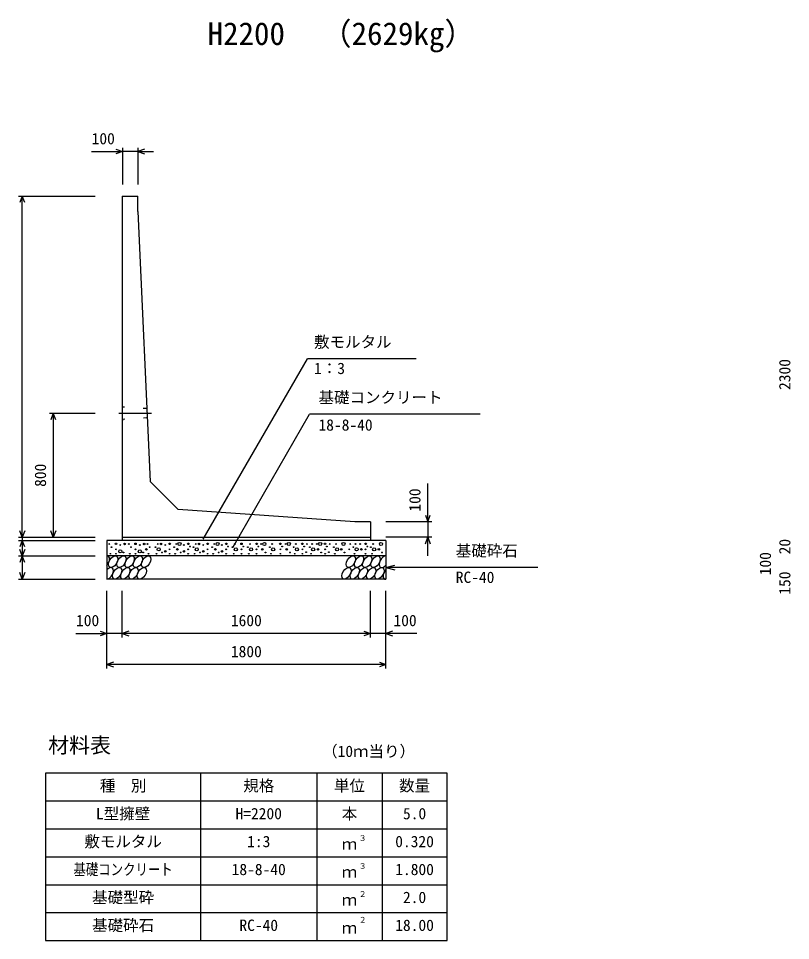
# Model space of a CAD drawing. Units: millimetres, scale not verified. Extents: x -67200 to 67200, y -23760 to 23760.
# Drawn here: x 44693 to 49673, y 2894 to 8840 of the extents above; entities that cross this region are included whole.
import ezdxf
from ezdxf.enums import TextEntityAlignment as Align

# ---------------------------------------------------------------- set-up
doc = ezdxf.new("R2010")
doc.units = ezdxf.units.MM
doc.header["$LTSCALE"] = 80
doc.linetypes.add('CHAIN1', pattern=[8, 5, -1, 1, -1])
doc.linetypes.add('DOTTED', pattern=[1.75, 0.25, -1.5])
for name, color, linetype, lineweight in [('0-0_CENTER', 7, 'CHAIN1', 25), ('0-1_DIM', 7, 'Continuous', 25), ('0-3_HATCH', 6, 'Continuous', 25), ('0-4_HYO', 3, 'Continuous', 25), ('0-5_HYO2', 4, 'Continuous', 25), ('0-6_OUTLINE', 1, 'Continuous', 25), ('0-7_OUTLINE2', 4, 'DOTTED', 25), ('0-8_TXT', 7, 'Continuous', 25)]:
    doc.layers.add(name, color=color, linetype=linetype, lineweight=lineweight)
doc.styles.add('ＭＳ ゴシック', font='')
doc.styles.get('ＭＳ ゴシック').set_extended_font_data('MS Gothic')

msp = doc.modelspace()

# ---------------------------------------------------------------- linework, layer by layer
at = {"layer": '0-0_CENTER'}
msp.add_line((45341.34, 6294.21), (45550.86, 6294.21), dxfattribs=at)
at = {"layer": '0-1_DIM'}
for p, q in [((45164.56, 7981.1), (45364.11, 7981.1)), ((45364.11, 8006.1), (45364.11, 7769.21)), ((45464.11, 7981.1), (45364.11, 7981.1)), ((45464.11, 8006.1), (45464.11, 7769.21)), ((45464.11, 7981.1), (45564.11, 7981.1)), ((44693.39, 7694.21), (45188.39, 7694.21)), ((44718.39, 5494.21), (44718.39, 7694.21)), ((45885.54, 5482.31), (46556.81, 6644.99)), ((47259.22, 6644.99), (46556.81, 6644.99)), ((44893.39, 6294.21), (45188.39, 6294.21)), ((44918.39, 6294.21), (44918.39, 5494.21)), ((46075.02, 5427.92), (46571.29, 6287.48)), ((47670.83, 6287.48), (46571.29, 6287.48)), ((47333.39, 5594.21), (47333.39, 5841.9)), ((47358.39, 5594.21), (47063.39, 5594.21)), ((47333.39, 5594.21), (47333.39, 5494.21)), ((44693.39, 5494.21), (45188.39, 5494.21)), ((44693.39, 5474.21), (45188.39, 5474.21)), ((44718.39, 5494.21), (44718.39, 5474.21)), ((44718.39, 5474.21), (44718.39, 5374.21)), ((47358.39, 5494.21), (47063.39, 5494.21)), ((47333.39, 5374.21), (47333.39, 5494.21)), ((44693.39, 5374.21), (45188.39, 5374.21)), ((44718.39, 5374.21), (44718.39, 5224.21)), ((47063.39, 5299.21), (47121.35, 5314.74)), ((48043.71, 5299.21), (47063.39, 5299.21)), ((47063.39, 5299.21), (47121.35, 5283.68)), ((44693.39, 5224.21), (45188.39, 5224.21)), ((45263.39, 4649.21), (45263.39, 5149.21)), ((45363.39, 4849.21), (45363.39, 5149.21)), ((46963.39, 4849.21), (46963.39, 5149.21)), ((46963.39, 4849.21), (46963.39, 5149.21)), ((47063.39, 4649.21), (47063.39, 5149.21)), ((45063.85, 4874.21), (45263.39, 4874.21)), ((45363.39, 4874.21), (45263.39, 4874.21)), ((46963.39, 4874.21), (45363.39, 4874.21)), ((47063.39, 4874.21), (46963.39, 4874.21)), ((47262.94, 4874.21), (47063.39, 4874.21)), ((47063.39, 4674.21), (45263.39, 4674.21))]:
    msp.add_line(p, q, dxfattribs=at)
for points in [[(45321.82, 7996.49), (45364.11, 7981.1), (45321.82, 7965.71)], [(45506.39, 7996.49), (45464.11, 7981.1), (45506.39, 7965.71)], [(44733.78, 7651.92), (44718.39, 7694.21), (44703, 7651.92)], [(44933.78, 6251.92), (44918.39, 6294.21), (44903, 6251.92)], [(47318, 5636.49), (47333.39, 5594.21), (47348.78, 5636.49)], [(44733.78, 5536.49), (44718.39, 5494.21), (44703, 5536.49)], [(44933.78, 5536.49), (44918.39, 5494.21), (44903, 5536.49)], [(44733.78, 5431.92), (44718.39, 5474.21), (44703, 5431.92)], [(47318, 5451.92), (47333.39, 5494.21), (47348.78, 5451.92)], [(44733.78, 5416.49), (44718.39, 5374.21), (44703, 5416.49)], [(44733.78, 5331.92), (44718.39, 5374.21), (44703, 5331.92)], [(44733.78, 5266.49), (44718.39, 5224.21), (44703, 5266.49)], [(45221.11, 4889.6), (45263.39, 4874.21), (45221.11, 4858.82)], [(45405.68, 4889.6), (45363.39, 4874.21), (45405.68, 4858.82)], [(46921.11, 4889.6), (46963.39, 4874.21), (46921.11, 4858.82)], [(47105.68, 4889.6), (47063.39, 4874.21), (47105.68, 4858.82)], [(45305.68, 4689.6), (45263.39, 4674.21), (45305.68, 4658.82)], [(47021.11, 4689.6), (47063.39, 4674.21), (47021.11, 4658.82)]]:
    msp.add_lwpolyline(points, dxfattribs=at)
at = {"layer": '0-3_HATCH'}
for centre, radius in [((45279.36, 5451.38), 2.5), ((45293.38, 5430.37), 2.5), ((45322.25, 5452.26), 5), ((45322.25, 5416.37), 2.5), ((45350.29, 5403.23), 10), ((45350.29, 5444.38), 2.5), ((45378.33, 5451.38), 5), ((45405.47, 5451.38), 2.5), ((45419.48, 5430.37), 2.5), ((45448.36, 5452.26), 5), ((45448.36, 5416.37), 2.5), ((45476.4, 5403.23), 10), ((45476.4, 5444.38), 2.5), ((45504.43, 5451.38), 5), ((45518.45, 5416.37), 5), ((45525.47, 5451.38), 2.5), ((45539.48, 5430.37), 2.5), ((45577.3, 5430.37), 2.5), ((45598.33, 5416.37), 10), ((45591.32, 5451.38), 2.5), ((45612.35, 5451.38), 5), ((45640.39, 5444.38), 2.5), ((45668.43, 5452.26), 5), ((45668.43, 5416.37), 2.5), ((45697.3, 5430.37), 2.5), ((45711.32, 5451.38), 2.5), ((45718.33, 5416.37), 5), ((45732.35, 5451.38), 10), ((45760.39, 5444.38), 2.5), ((45788.43, 5452.26), 5), ((45788.43, 5416.37), 2.5), ((45799.77, 5434.69), 2.5), ((45822.53, 5430.37), 2.5), ((45843.56, 5416.37), 10), ((45836.54, 5451.38), 2.5), ((45857.58, 5451.38), 5), ((45885.61, 5444.38), 2.5), ((45913.65, 5452.26), 5), ((45913.65, 5416.37), 2.5), ((45942.53, 5430.37), 2.5), ((45956.54, 5451.38), 2.5), ((45963.56, 5416.37), 5), ((45977.58, 5451.38), 10), ((46005.61, 5444.38), 2.5), ((46033.65, 5452.26), 5), ((46033.65, 5416.37), 2.5), ((46044.99, 5434.69), 2.5), ((46074.45, 5430.37), 2.5), ((46095.48, 5416.37), 10), ((46088.47, 5451.38), 2.5), ((46132.09, 5452.26), 5), ((46132.09, 5416.37), 2.5), ((46143.43, 5434.69), 2.5), ((46172.89, 5430.37), 2.5), ((46193.92, 5416.37), 10), ((46186.91, 5451.38), 2.5), ((46229.08, 5452.26), 5), ((46229.08, 5416.37), 2.5), ((46240.42, 5434.69), 2.5), ((46258.78, 5451.38), 2.5), ((46265.79, 5416.37), 5), ((46279.81, 5451.38), 10), ((46315.16, 5430.37), 2.5), ((46336.19, 5416.37), 10), ((46329.18, 5451.38), 2.5), ((46382.47, 5452.26), 5), ((46382.47, 5416.37), 2.5), ((46393.81, 5434.69), 2.5), ((46416.44, 5451.38), 2.5), ((46423.45, 5416.37), 5), ((46437.47, 5451.38), 10), ((46468.14, 5430.37), 2.5), ((46489.17, 5416.37), 10), ((46482.15, 5451.38), 2.5), ((46524.33, 5452.26), 5), ((46524.33, 5416.37), 2.5), ((46535.67, 5434.69), 2.5), ((46554.03, 5451.38), 2.5), ((46573.26, 5430.37), 2.5), ((46594.29, 5416.37), 10), ((46587.28, 5451.38), 2.5), ((46618.07, 5451.38), 2.5), ((46625.08, 5416.37), 5), ((46639.1, 5451.38), 10), ((46670.86, 5452.26), 5), ((46670.86, 5416.37), 2.5), ((46682.2, 5434.69), 2.5), ((46700.56, 5451.38), 2.5), ((46727.56, 5430.37), 2.5), ((46748.59, 5416.37), 10), ((46741.57, 5451.38), 2.5), ((46775.71, 5416.37), 5), ((46789.73, 5451.38), 10), ((46827.39, 5416.37), 2.5), ((46833.82, 5451.38), 2.5), ((46853.05, 5430.37), 2.5), ((46874.08, 5416.37), 10), ((46867.07, 5451.38), 2.5), ((46897.86, 5451.38), 2.5), ((46904.87, 5416.37), 5), ((46932.27, 5452.26), 5), ((46932.27, 5416.37), 2.5), ((46943.61, 5434.69), 2.5), ((46966.73, 5430.37), 2.5), ((46987.76, 5416.37), 10), ((46980.74, 5451.38), 2.5), ((47017.36, 5416.37), 5), ((47031.38, 5451.38), 10), ((45286.37, 5388.35), 2.5), ((45322.25, 5388.35), 2.5), ((45371.32, 5396.23), 2.5), ((45412.47, 5388.35), 2.5), ((45448.36, 5388.35), 2.5), ((45497.43, 5396.23), 2.5), ((45532.47, 5388.35), 2.5), ((45584.31, 5388.35), 2.5), ((45619.36, 5396.23), 2.5), ((45640.39, 5403.23), 5), ((45668.43, 5388.35), 2.5), ((45704.31, 5388.35), 2.5), ((45739.36, 5396.23), 2.5), ((45760.39, 5403.23), 5), ((45788.43, 5388.35), 2.5), ((45829.54, 5388.35), 2.5), ((45864.58, 5396.23), 2.5), ((45885.61, 5403.23), 5), ((45913.65, 5388.35), 2.5), ((45949.54, 5388.35), 2.5), ((45984.58, 5396.23), 2.5), ((46005.61, 5403.23), 5), ((46033.65, 5388.35), 2.5), ((46081.46, 5388.35), 2.5), ((46132.09, 5388.35), 2.5), ((46179.9, 5388.35), 2.5), ((46229.08, 5388.35), 2.5), ((46286.82, 5396.23), 2.5), ((46322.17, 5388.35), 2.5), ((46382.47, 5388.35), 2.5), ((46444.48, 5396.23), 2.5), ((46475.15, 5388.35), 2.5), ((46524.33, 5388.35), 2.5), ((46548.99, 5398.02), 2.5), ((46580.27, 5388.35), 2.5), ((46646.11, 5396.23), 2.5), ((46670.86, 5388.35), 2.5), ((46695.52, 5398.02), 2.5), ((46734.57, 5388.35), 2.5), ((46796.74, 5396.23), 2.5), ((46860.06, 5388.35), 2.5), ((46932.27, 5388.35), 2.5), ((46973.74, 5388.35), 2.5), ((47038.39, 5396.23), 2.5)]:
    msp.add_circle(centre, radius, dxfattribs=at)
for centre, start_param, end_param in [((45251.03, 5336.7), 4.385593, 6.6745444), ((47049.53, 5336.7), 0.3357715, 4.4411806), ((45276.35, 5261.71), 3.5111464, 7.548991), ((47074.85, 5261.71), 1.2110787, 3.5658734)]:
    msp.add_ellipse(centre, major_axis=(21.81, 35.31), ratio=0.5792, start_param=start_param, end_param=end_param, dxfattribs=at)
for centre in [(45304.24, 5336.7), (45357.45, 5336.7), (45410.65, 5336.7), (45463.86, 5336.7), (45517.07, 5336.7), (46836.7, 5336.7), (46889.91, 5336.7), (46943.12, 5336.7), (46996.33, 5336.7), (45329.56, 5261.71), (45382.77, 5261.71), (45435.98, 5261.71), (45489.18, 5261.71), (46808.81, 5261.71), (46862.02, 5261.71), (46915.23, 5261.71), (46968.44, 5261.71), (47021.65, 5261.71)]:
    msp.add_ellipse(centre, major_axis=(21.81, 35.31), ratio=0.5792, dxfattribs=at)
at = {"layer": '0-4_HYO'}
for p, q in [((45868.39, 3974.21), (45868.39, 2894.21)), ((46618.39, 3974.21), (46618.39, 2894.21)), ((47038.39, 3974.21), (47038.39, 2894.21)), ((44868.39, 3794.21), (47458.39, 3794.21))]:
    msp.add_line(p, q, dxfattribs=at)
msp.add_lwpolyline([(44868.39, 2894.21), (47458.39, 2894.21), (47458.39, 3974.21), (44868.39, 3974.21)], close=True, dxfattribs=at)
at = {"layer": '0-5_HYO2'}
for p, q in [((44868.39, 3614.21), (47458.39, 3614.21)), ((44868.39, 3434.21), (47458.39, 3434.21)), ((44868.39, 3254.21), (47458.39, 3254.21)), ((44868.39, 3074.21), (47458.39, 3074.21))]:
    msp.add_line(p, q, dxfattribs=at)
at = {"layer": '0-6_OUTLINE'}
for p, q in [((45363.39, 7694.21), (45463.39, 7694.21)), ((45363.39, 7694.21), (45363.39, 5474.21)), ((45463.39, 7594.21), (45463.39, 7694.21)), ((45463.39, 7594.21), (45543.39, 5854.21)), ((46963.39, 5594.21), (46863.39, 5594.21)), ((46963.39, 5594.21), (46963.39, 5474.21)), ((45363.39, 5494.21), (46963.39, 5494.21)), ((47063.39, 5474.21), (47063.39, 5224.21)), ((47063.39, 5374.21), (45263.39, 5374.21)), ((47063.39, 5224.21), (45263.39, 5224.21))]:
    msp.add_line(p, q, dxfattribs=at)
for points in [[(46863.39, 5594.21), (45723.39, 5674.21), (45543.39, 5854.21)], [(47063.39, 5474.21), (45263.39, 5474.21), (45263.39, 5224.21)]]:
    msp.add_lwpolyline(points, dxfattribs=at)
at = {"layer": '0-7_OUTLINE2'}
for p, q in [((45367.89, 6334.21), (45363.39, 6338.71)), ((45363.39, 6249.71), (45367.89, 6254.21))]:
    msp.add_line(p, q, dxfattribs=at)
for points in [[(45521.58, 6328.71), (45517.28, 6324.21), (45367.89, 6334.21)], [(45524.75, 6259.71), (45520.04, 6264.21), (45367.89, 6254.21)]]:
    msp.add_lwpolyline(points, dxfattribs=at)

# ---------------------------------------------------------------- texts
at = {"layer": '0-1_DIM', "style": 'ＭＳ ゴシック'}
for s, p in [('100', (45165.47, 8006.1)), ('敷モルタル', (46599.66, 6694.99)), ('1：3', (46599.66, 6524.87)), ('基礎コンクリート', (46628.55, 6337.48)), ('18-8-40', (46628.55, 6159.85)), ('基礎砕石', (47513.65, 5349.21)), ('RC-40', (47513.65, 5177.83)), ('100', (45064.75, 4899.21)), ('1600', (46063.39, 4899.21)), ('100', (47112.03, 4899.21)), ('1800', (46063.39, 4699.21))]:
    msp.add_text(s, height=73.31, dxfattribs=at).set_placement(p, align=Align.BOTTOM_LEFT)
for s, p in [('2300', (49693.75, 6444.21)), ('800', (44893.39, 5819.21)), ('100', (47308.39, 5659.85)), ('20', (49693.75, 5384.27)), ('100', (49568.75, 5249.21)), ('150', (49693.75, 5124.21))]:
    msp.add_text(s, height=73.31, rotation=90, dxfattribs=at).set_placement(p, align=Align.BOTTOM_LEFT)
at = {"layer": '0-8_TXT', "style": 'ＭＳ ゴシック'}
for s, height, p in [('H2200', 146.6, (45913.39, 8624.45)), ('（2629kg）', 146.6, (46642.01, 8624.45)), ('材料表', 98.97, (44885.06, 4074.21)), ('（10ｍ当り）', 73.31, (46651.72, 4055.87)), ('種\u3000別', 73.31, (45218.39, 3834.21)), ('規格', 73.31, (46143.39, 3834.21)), ('単位', 73.31, (46728.39, 3834.21)), ('数量', 73.31, (47148.39, 3834.21)), ('L型擁壁', 73.31, (45193.39, 3654.21)), ('H=2200', 73.31, (46093.39, 3654.21)), ('本', 73.31, (46778.39, 3654.21)), ('5.0', 73.31, (47173.39, 3654.21)), ('敷モルタル', 73.31, (45118.39, 3474.21)), ('1:3', 73.31, (46168.39, 3474.21)), ('３', 36.66, (46887.63, 3524.82)), ('0.320', 73.31, (47123.39, 3474.21)), ('ｍ', 73.31, (46778.39, 3457.54)), ('３', 36.66, (46887.63, 3344.82)), ('18-8-40', 73.31, (46068.39, 3294.21)), ('ｍ', 73.31, (46778.39, 3277.54)), ('1.800', 73.31, (47123.39, 3294.21)), ('基礎型砕', 73.31, (45168.39, 3114.21)), ('２', 36.66, (46887.63, 3164.82)), ('ｍ', 73.31, (46778.39, 3097.54)), ('2.0', 73.31, (47173.39, 3114.21)), ('基礎砕石', 73.31, (45168.39, 2934.21)), ('２', 36.66, (46887.63, 2998.15)), ('RC-40', 73.31, (46118.39, 2934.21)), ('ｍ', 73.31, (46778.39, 2917.54)), ('18.00', 73.31, (47123.39, 2934.21))]:
    msp.add_text(s, height=height, dxfattribs=at).set_placement(p, align=Align.BOTTOM_LEFT)
at = {"layer": '0-8_TXT', "style": 'ＭＳ ゴシック', "width": 0.8}
msp.add_text('基礎コンクリート', height=73.31, dxfattribs=at).set_placement((45048.39, 3294.21), align=Align.BOTTOM_LEFT)

doc.saveas('drawing.dxf')
